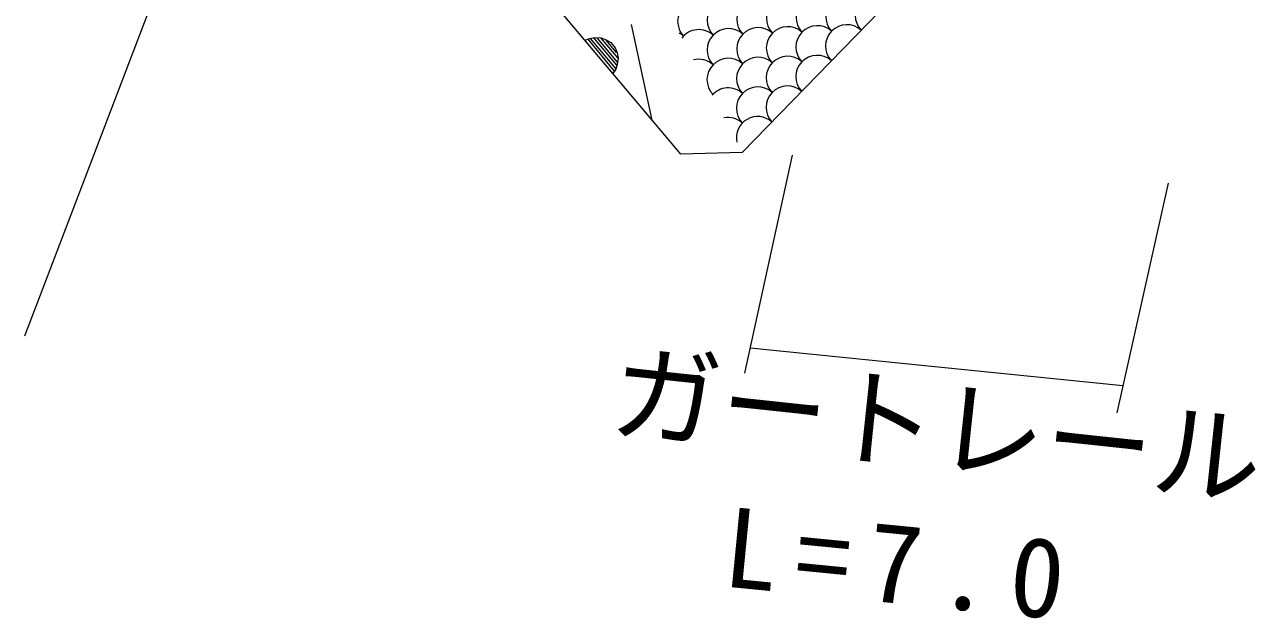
# Model space of a CAD drawing. Units: millimetres, scale not verified. Extents: x 231510 to 871510, y 104537 to 464537.
# Drawn here: x 290971 to 319243, y 352699 to 366356 of the extents above; entities that cross this region are included whole.
import ezdxf
from ezdxf.enums import TextEntityAlignment as Align

# ---------------------------------------------------------------- set-up
doc = ezdxf.new("R2010")
doc.units = ezdxf.units.MM
doc.header["$LTSCALE"] = 1000
doc.layers.add('S-SUV', color=7, linetype='Continuous', lineweight=13)
doc.styles.add('ＭＳ ゴシック', font='')
doc.styles.get('ＭＳ ゴシック').set_extended_font_data('MS Gothic')

msp = doc.modelspace()

# ---------------------------------------------------------------- linework, layer by layer
at = {"layer": 'S-SUV'}
for p, q in [((301552, 386918), (290971, 359206)), ((318856, 375151), (307456, 363417)), ((306044, 363378), (302946, 367064)), ((304907, 366358), (305382, 364166)), ((303842, 365998), (303956, 366041)), ((304486, 365232), (303842, 365998)), ((303906, 366019), (304517, 365291)), ((303956, 366041), (304068, 366060)), ((304549, 365351), (303970, 366040)), ((304042, 366051), (304571, 365422)), ((304068, 366060), (304215, 366056)), ((304590, 365496), (304122, 366053)), ((304208, 366048), (304598, 365584)), ((304215, 366056), (304331, 366010)), ((304570, 365715), (304330, 366000)), ((304331, 366010), (304436, 365944)), ((304436, 365944), (304535, 365826)), ((304535, 365826), (304582, 365712)), ((304582, 365712), (304607, 365589)), ((304607, 365589), (304585, 365443)), ((304549, 365335), (304486, 365232)), ((304585, 365443), (304549, 365335)), ((307456, 363417), (306044, 363378)), ((308601, 363356), (307510, 358353)), ((317242, 362719), (316060, 357443)), ((307636, 358931), (316200, 358069))]:
    msp.add_line(p, q, dxfattribs=at)
for centre, end in [((308502, 366500), 223.6896), ((309182, 366522), 223.6896), ((309862, 366545), 223.6896), ((310542, 366567), 223.6896), ((306462, 366432), 223.6896), ((307142, 366455), 223.6896), ((307822, 366477), 223.6896), ((305779, 365729), 62.2589), ((306459, 365752), 142.8612), ((307139, 365774), 223.6896), ((307819, 365797), 223.6896), ((308499, 365819), 223.6896), ((309179, 365842), 223.6896), ((309859, 365864), 223.6896), ((306456, 365071), 104.5638), ((307136, 365094), 223.6896), ((307816, 365116), 223.6896), ((308496, 365139), 223.6896), ((309176, 365161), 223.6896), ((307133, 364414), 139.301), ((307813, 364436), 223.6896), ((308493, 364458), 223.6896), ((307130, 363733), 101.1788), ((307811, 363756), 191.9312)]:
    msp.add_arc(centre, 490, 47.9624, end, dxfattribs=at)

# ---------------------------------------------------------------- texts
at = {"layer": 'S-SUV', "style": 'ＭＳ ゴシック'}
msp.add_text('ガートレール', height=1833, rotation=353.9, dxfattribs=at).set_placement((304314, 356491), align=Align.BOTTOM_LEFT)
at = {"layer": 'S-SUV', "insert": (306969, 353431), "char_height": 1833, "attachment_point": 7, "rotation": 354.4, "style": 'ＭＳ ゴシック'}
msp.add_mtext('\\T1.32;L=7.0', dxfattribs=at)

doc.saveas('drawing.dxf')
